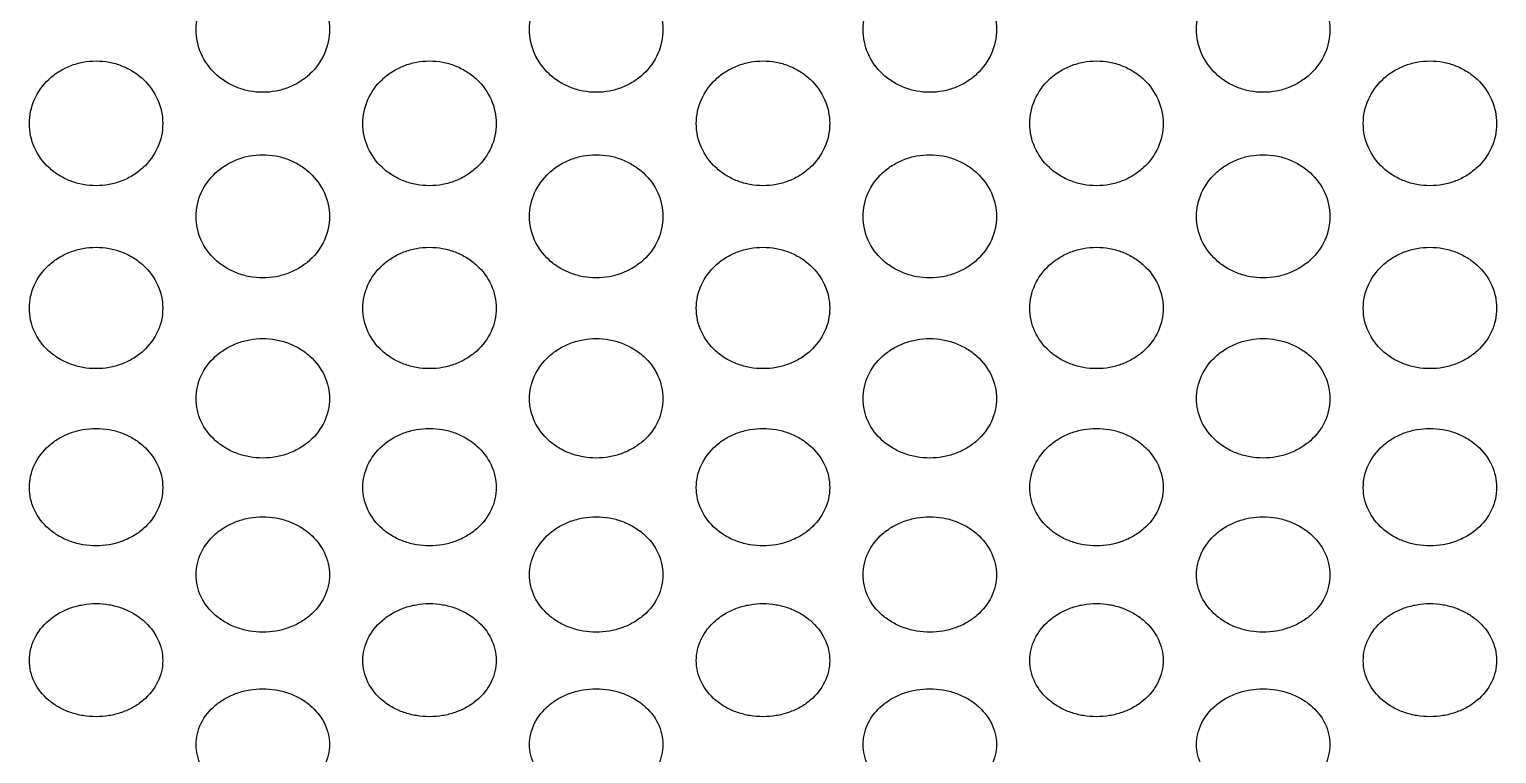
# Model space of a CAD drawing. Header units: millimetres. Extents: x 324 to 7054, y -67 to 2159.
# Drawn here: x 1496 to 1584, y 1403.3 to 1446.7 of the extents above; entities that cross this region are included whole.
import ezdxf

# ---------------------------------------------------------------- set-up
doc = ezdxf.new("R2010")
doc.units = ezdxf.units.MM
doc.header["$LTSCALE"] = 153.67
doc.layers.add('02___PRT_ALL_AXES', color=7, linetype='CONTINUOUS')

msp = doc.modelspace()

# ---------------------------------------------------------------- linework, layer by layer
at = {"layer": '02___PRT_ALL_AXES', "linetype": 'Continuous'}
for points in [[(1510.03476, 1442.95169), (1509.76893, 1442.95202), (1509.24531, 1443.00072), (1508.48961, 1443.21732), (1507.79947, 1443.56456), (1506.98616, 1444.19112), (1506.24385, 1445.23535), (1505.9302, 1446.72387), (1506.24394, 1448.21313), (1506.98437, 1449.26587), (1507.79615, 1449.90002), (1508.48659, 1450.25309), (1509.24381, 1450.47385), (1509.76846, 1450.5235), (1510.03476, 1450.52383)], [(1510.03476, 1450.52383), (1510.30058, 1450.5235), (1510.8242, 1450.47403), (1511.5799, 1450.25419), (1512.27004, 1449.90216), (1513.08335, 1449.268), (1513.82566, 1448.21429), (1514.13932, 1446.72104), (1513.82557, 1445.23652), (1513.08514, 1444.19323), (1512.27336, 1443.56666), (1511.58292, 1443.2184), (1510.8257, 1443.0009), (1510.30105, 1442.95201), (1510.03476, 1442.95169)], [(1530.03476, 1442.95169), (1529.76893, 1442.95202), (1529.24531, 1443.00072), (1528.48961, 1443.21732), (1527.79947, 1443.56456), (1526.98616, 1444.19112), (1526.24385, 1445.23535), (1525.9302, 1446.72387), (1526.24394, 1448.21313), (1526.98437, 1449.26587), (1527.79615, 1449.90002), (1528.48659, 1450.25309), (1529.24381, 1450.47385), (1529.76846, 1450.5235), (1530.03476, 1450.52383)], [(1530.03476, 1450.52383), (1530.30058, 1450.5235), (1530.8242, 1450.47403), (1531.5799, 1450.25419), (1532.27004, 1449.90216), (1533.08335, 1449.268), (1533.82566, 1448.21429), (1534.13932, 1446.72104), (1533.82557, 1445.23652), (1533.08514, 1444.19323), (1532.27336, 1443.56666), (1531.58292, 1443.2184), (1530.8257, 1443.0009), (1530.30105, 1442.95201), (1530.03476, 1442.95169)], [(1550.03476, 1442.95169), (1549.76893, 1442.95202), (1549.24531, 1443.00072), (1548.48961, 1443.21732), (1547.79947, 1443.56456), (1546.98616, 1444.19112), (1546.24385, 1445.23535), (1545.9302, 1446.72387), (1546.24394, 1448.21313), (1546.98437, 1449.26587), (1547.79615, 1449.90002), (1548.48659, 1450.25309), (1549.24381, 1450.47385), (1549.76846, 1450.5235), (1550.03476, 1450.52383)], [(1550.03476, 1450.52383), (1550.30058, 1450.5235), (1550.8242, 1450.47403), (1551.5799, 1450.25419), (1552.27004, 1449.90216), (1553.08335, 1449.268), (1553.82566, 1448.21429), (1554.13932, 1446.72104), (1553.82557, 1445.23652), (1553.08514, 1444.19323), (1552.27336, 1443.56666), (1551.58292, 1443.2184), (1550.8257, 1443.0009), (1550.30105, 1442.95201), (1550.03476, 1442.95169)], [(1570.03476, 1442.95169), (1569.76893, 1442.95202), (1569.24531, 1443.00072), (1568.48961, 1443.21732), (1567.79947, 1443.56456), (1566.98616, 1444.19112), (1566.24385, 1445.23535), (1565.9302, 1446.72387), (1566.24394, 1448.21313), (1566.98437, 1449.26587), (1567.79615, 1449.90002), (1568.48659, 1450.25309), (1569.24381, 1450.47385), (1569.76846, 1450.5235), (1570.03476, 1450.52383)], [(1570.03476, 1450.52383), (1570.30058, 1450.5235), (1570.8242, 1450.47403), (1571.5799, 1450.25419), (1572.27004, 1449.90216), (1573.08335, 1449.268), (1573.82566, 1448.21429), (1574.13932, 1446.72104), (1573.82557, 1445.23652), (1573.08514, 1444.19323), (1572.27336, 1443.56666), (1571.58292, 1443.2184), (1570.8257, 1443.0009), (1570.30105, 1442.95201), (1570.03476, 1442.95169)], [(1500.03476, 1437.35247), (1499.76893, 1437.35279), (1499.24531, 1437.40087), (1498.48961, 1437.61471), (1497.79947, 1437.95754), (1496.98616, 1438.57622), (1496.24385, 1439.60745), (1495.9302, 1441.07787), (1496.24394, 1442.54949), (1496.98437, 1443.59006), (1497.79615, 1444.21698), (1498.48659, 1444.56605), (1499.24381, 1444.78432), (1499.76846, 1444.83342), (1500.03476, 1444.83374)], [(1500.03476, 1444.83374), (1500.30058, 1444.83341), (1500.8242, 1444.7845), (1501.5799, 1444.56714), (1502.27004, 1444.21909), (1503.08335, 1443.59217), (1503.82566, 1442.55064), (1504.13932, 1441.07508), (1503.82557, 1439.6086), (1503.08514, 1438.5783), (1502.27336, 1437.95962), (1501.58292, 1437.61578), (1500.8257, 1437.40105), (1500.30105, 1437.35278), (1500.03476, 1437.35247)], [(1520.03476, 1437.35247), (1519.76893, 1437.35279), (1519.24531, 1437.40087), (1518.48961, 1437.61471), (1517.79947, 1437.95754), (1516.98616, 1438.57622), (1516.24385, 1439.60745), (1515.9302, 1441.07787), (1516.24394, 1442.54949), (1516.98437, 1443.59006), (1517.79615, 1444.21698), (1518.48659, 1444.56605), (1519.24381, 1444.78432), (1519.76846, 1444.83342), (1520.03476, 1444.83374)], [(1520.03476, 1444.83374), (1520.30058, 1444.83341), (1520.8242, 1444.7845), (1521.5799, 1444.56714), (1522.27004, 1444.21909), (1523.08335, 1443.59217), (1523.82566, 1442.55064), (1524.13932, 1441.07508), (1523.82557, 1439.6086), (1523.08514, 1438.5783), (1522.27336, 1437.95962), (1521.58292, 1437.61578), (1520.8257, 1437.40105), (1520.30105, 1437.35278), (1520.03476, 1437.35247)], [(1540.03476, 1437.35247), (1539.76893, 1437.35279), (1539.24531, 1437.40087), (1538.48961, 1437.61471), (1537.79947, 1437.95754), (1536.98616, 1438.57622), (1536.24385, 1439.60745), (1535.9302, 1441.07787), (1536.24394, 1442.54949), (1536.98437, 1443.59006), (1537.79615, 1444.21698), (1538.48659, 1444.56605), (1539.24381, 1444.78432), (1539.76846, 1444.83342), (1540.03476, 1444.83374)], [(1540.03476, 1444.83374), (1540.30058, 1444.83341), (1540.8242, 1444.7845), (1541.5799, 1444.56714), (1542.27004, 1444.21909), (1543.08335, 1443.59217), (1543.82566, 1442.55064), (1544.13932, 1441.07508), (1543.82557, 1439.6086), (1543.08514, 1438.5783), (1542.27336, 1437.95962), (1541.58292, 1437.61578), (1540.8257, 1437.40105), (1540.30105, 1437.35278), (1540.03476, 1437.35247)], [(1560.03476, 1437.35247), (1559.76893, 1437.35279), (1559.24531, 1437.40087), (1558.48961, 1437.61471), (1557.79947, 1437.95754), (1556.98616, 1438.57622), (1556.24385, 1439.60745), (1555.9302, 1441.07787), (1556.24394, 1442.54949), (1556.98437, 1443.59006), (1557.79615, 1444.21698), (1558.48659, 1444.56605), (1559.24381, 1444.78432), (1559.76846, 1444.83342), (1560.03476, 1444.83374)], [(1560.03476, 1444.83374), (1560.30058, 1444.83341), (1560.8242, 1444.7845), (1561.5799, 1444.56714), (1562.27004, 1444.21909), (1563.08335, 1443.59217), (1563.82566, 1442.55064), (1564.13932, 1441.07508), (1563.82557, 1439.6086), (1563.08514, 1438.5783), (1562.27336, 1437.95962), (1561.58292, 1437.61578), (1560.8257, 1437.40105), (1560.30105, 1437.35278), (1560.03476, 1437.35247)], [(1580.03476, 1437.35247), (1579.76893, 1437.35279), (1579.24531, 1437.40087), (1578.48961, 1437.61471), (1577.79947, 1437.95754), (1576.98616, 1438.57622), (1576.24385, 1439.60745), (1575.9302, 1441.07787), (1576.24394, 1442.54949), (1576.98437, 1443.59006), (1577.79615, 1444.21698), (1578.48659, 1444.56605), (1579.24381, 1444.78432), (1579.76846, 1444.83342), (1580.03476, 1444.83374)], [(1580.03476, 1444.83374), (1580.30058, 1444.83341), (1580.8242, 1444.7845), (1581.5799, 1444.56714), (1582.27004, 1444.21909), (1583.08335, 1443.59217), (1583.82566, 1442.55064), (1584.13932, 1441.07508), (1583.82557, 1439.6086), (1583.08514, 1438.5783), (1582.27336, 1437.95962), (1581.58292, 1437.61578), (1580.8257, 1437.40105), (1580.30105, 1437.35278), (1580.03476, 1437.35247)], [(1510.03476, 1431.82794), (1509.76893, 1431.82826), (1509.24531, 1431.87567), (1508.48961, 1432.08653), (1507.79947, 1432.42462), (1506.98616, 1433.03478), (1506.24385, 1434.05198), (1505.9302, 1435.50284), (1506.24394, 1436.95535), (1506.98437, 1437.98271), (1507.79615, 1438.60177), (1508.48659, 1438.94649), (1509.24381, 1439.16205), (1509.76846, 1439.21054), (1510.03476, 1439.21085)], [(1510.03476, 1439.21085), (1510.30058, 1439.21053), (1510.8242, 1439.16223), (1511.5799, 1438.94756), (1512.27004, 1438.60385), (1513.08335, 1437.98479), (1513.82566, 1436.95648), (1514.13932, 1435.50008), (1513.82557, 1434.05312), (1513.08514, 1433.03684), (1512.27336, 1432.42667), (1511.58292, 1432.08758), (1510.8257, 1431.87584), (1510.30105, 1431.82825), (1510.03476, 1431.82794)], [(1530.03476, 1431.82794), (1529.76893, 1431.82826), (1529.24531, 1431.87567), (1528.48961, 1432.08653), (1527.79947, 1432.42462), (1526.98616, 1433.03478), (1526.24385, 1434.05198), (1525.9302, 1435.50284), (1526.24394, 1436.95535), (1526.98437, 1437.98271), (1527.79615, 1438.60177), (1528.48659, 1438.94649), (1529.24381, 1439.16205), (1529.76846, 1439.21054), (1530.03476, 1439.21085)], [(1530.03476, 1439.21085), (1530.30058, 1439.21053), (1530.8242, 1439.16223), (1531.5799, 1438.94756), (1532.27004, 1438.60385), (1533.08335, 1437.98479), (1533.82566, 1436.95648), (1534.13932, 1435.50008), (1533.82557, 1434.05312), (1533.08514, 1433.03684), (1532.27336, 1432.42667), (1531.58292, 1432.08758), (1530.8257, 1431.87584), (1530.30105, 1431.82825), (1530.03476, 1431.82794)], [(1550.03476, 1431.82794), (1549.76893, 1431.82826), (1549.24531, 1431.87567), (1548.48961, 1432.08653), (1547.79947, 1432.42462), (1546.98616, 1433.03478), (1546.24385, 1434.05198), (1545.9302, 1435.50284), (1546.24394, 1436.95535), (1546.98437, 1437.98271), (1547.79615, 1438.60177), (1548.48659, 1438.94649), (1549.24381, 1439.16205), (1549.76846, 1439.21054), (1550.03476, 1439.21085)], [(1550.03476, 1439.21085), (1550.30058, 1439.21053), (1550.8242, 1439.16223), (1551.5799, 1438.94756), (1552.27004, 1438.60385), (1553.08335, 1437.98479), (1553.82566, 1436.95648), (1554.13932, 1435.50008), (1553.82557, 1434.05312), (1553.08514, 1433.03684), (1552.27336, 1432.42667), (1551.58292, 1432.08758), (1550.8257, 1431.87584), (1550.30105, 1431.82825), (1550.03476, 1431.82794)], [(1570.03476, 1431.82794), (1569.76893, 1431.82826), (1569.24531, 1431.87567), (1568.48961, 1432.08653), (1567.79947, 1432.42462), (1566.98616, 1433.03478), (1566.24385, 1434.05198), (1565.9302, 1435.50284), (1566.24394, 1436.95535), (1566.98437, 1437.98271), (1567.79615, 1438.60177), (1568.48659, 1438.94649), (1569.24381, 1439.16205), (1569.76846, 1439.21054), (1570.03476, 1439.21085)], [(1570.03476, 1439.21085), (1570.30058, 1439.21053), (1570.8242, 1439.16223), (1571.5799, 1438.94756), (1572.27004, 1438.60385), (1573.08335, 1437.98479), (1573.82566, 1436.95648), (1574.13932, 1435.50008), (1573.82557, 1434.05312), (1573.08514, 1433.03684), (1572.27336, 1432.42667), (1571.58292, 1432.08758), (1570.8257, 1431.87584), (1570.30105, 1431.82825), (1570.03476, 1431.82794)], [(1500.03476, 1426.38364), (1499.76893, 1426.38395), (1499.24531, 1426.43064), (1498.48961, 1426.63832), (1497.79947, 1426.97133), (1496.98616, 1427.57237), (1496.24385, 1428.57452), (1495.9302, 1430.00435), (1496.24394, 1431.4363), (1496.98437, 1432.44943), (1497.79615, 1433.06), (1498.48659, 1433.40002), (1499.24381, 1433.61266), (1499.76846, 1433.66049), (1500.03476, 1433.66081)], [(1500.03476, 1433.66081), (1500.30058, 1433.66049), (1500.8242, 1433.61284), (1501.5799, 1433.40108), (1502.27004, 1433.06205), (1503.08335, 1432.45148), (1503.82566, 1431.43742), (1504.13932, 1430.00164), (1503.82557, 1428.57564), (1503.08514, 1427.57439), (1502.27336, 1426.97335), (1501.58292, 1426.63936), (1500.8257, 1426.43081), (1500.30105, 1426.38394), (1500.03476, 1426.38364)], [(1520.03476, 1426.38364), (1519.76893, 1426.38395), (1519.24531, 1426.43064), (1518.48961, 1426.63832), (1517.79947, 1426.97133), (1516.98616, 1427.57237), (1516.24385, 1428.57452), (1515.9302, 1430.00435), (1516.24394, 1431.4363), (1516.98437, 1432.44943), (1517.79615, 1433.06), (1518.48659, 1433.40002), (1519.24381, 1433.61266), (1519.76846, 1433.66049), (1520.03476, 1433.66081)], [(1520.03476, 1433.66081), (1520.30058, 1433.66049), (1520.8242, 1433.61284), (1521.5799, 1433.40108), (1522.27004, 1433.06205), (1523.08335, 1432.45148), (1523.82566, 1431.43742), (1524.13932, 1430.00164), (1523.82557, 1428.57564), (1523.08514, 1427.57439), (1522.27336, 1426.97335), (1521.58292, 1426.63936), (1520.8257, 1426.43081), (1520.30105, 1426.38394), (1520.03476, 1426.38364)], [(1540.03476, 1426.38364), (1539.76893, 1426.38395), (1539.24531, 1426.43064), (1538.48961, 1426.63832), (1537.79947, 1426.97133), (1536.98616, 1427.57237), (1536.24385, 1428.57452), (1535.9302, 1430.00435), (1536.24394, 1431.4363), (1536.98437, 1432.44943), (1537.79615, 1433.06), (1538.48659, 1433.40002), (1539.24381, 1433.61266), (1539.76846, 1433.66049), (1540.03476, 1433.66081)], [(1540.03476, 1433.66081), (1540.30058, 1433.66049), (1540.8242, 1433.61284), (1541.5799, 1433.40108), (1542.27004, 1433.06205), (1543.08335, 1432.45148), (1543.82566, 1431.43742), (1544.13932, 1430.00164), (1543.82557, 1428.57564), (1543.08514, 1427.57439), (1542.27336, 1426.97335), (1541.58292, 1426.63936), (1540.8257, 1426.43081), (1540.30105, 1426.38394), (1540.03476, 1426.38364)], [(1560.03476, 1426.38364), (1559.76893, 1426.38395), (1559.24531, 1426.43064), (1558.48961, 1426.63832), (1557.79947, 1426.97133), (1556.98616, 1427.57237), (1556.24385, 1428.57452), (1555.9302, 1430.00435), (1556.24394, 1431.4363), (1556.98437, 1432.44943), (1557.79615, 1433.06), (1558.48659, 1433.40002), (1559.24381, 1433.61266), (1559.76846, 1433.66049), (1560.03476, 1433.66081)], [(1560.03476, 1433.66081), (1560.30058, 1433.66049), (1560.8242, 1433.61284), (1561.5799, 1433.40108), (1562.27004, 1433.06205), (1563.08335, 1432.45148), (1563.82566, 1431.43742), (1564.13932, 1430.00164), (1563.82557, 1428.57564), (1563.08514, 1427.57439), (1562.27336, 1426.97335), (1561.58292, 1426.63936), (1560.8257, 1426.43081), (1560.30105, 1426.38394), (1560.03476, 1426.38364)], [(1580.03476, 1426.38364), (1579.76893, 1426.38395), (1579.24531, 1426.43064), (1578.48961, 1426.63832), (1577.79947, 1426.97133), (1576.98616, 1427.57237), (1576.24385, 1428.57452), (1575.9302, 1430.00435), (1576.24394, 1431.4363), (1576.98437, 1432.44943), (1577.79615, 1433.06), (1578.48659, 1433.40002), (1579.24381, 1433.61266), (1579.76846, 1433.66049), (1580.03476, 1433.66081)], [(1580.03476, 1433.66081), (1580.30058, 1433.66049), (1580.8242, 1433.61284), (1581.5799, 1433.40108), (1582.27004, 1433.06205), (1583.08335, 1432.45148), (1583.82566, 1431.43742), (1584.13932, 1430.00164), (1583.82557, 1428.57564), (1583.08514, 1427.57439), (1582.27336, 1426.97335), (1581.58292, 1426.63936), (1580.8257, 1426.43081), (1580.30105, 1426.38394), (1580.03476, 1426.38364)], [(1510.03476, 1421.02501), (1509.76893, 1421.02532), (1509.24531, 1421.07125), (1508.48961, 1421.27554), (1507.79947, 1421.60312), (1506.98616, 1422.19444), (1506.24385, 1423.18054), (1505.9302, 1424.58792), (1506.24394, 1425.99787), (1506.98437, 1426.99575), (1507.79615, 1427.59722), (1508.48659, 1427.93221), (1509.24381, 1428.14172), (1509.76846, 1428.18885), (1510.03476, 1428.18915)], [(1510.03476, 1428.18915), (1510.30058, 1428.18884), (1510.8242, 1428.14189), (1511.5799, 1427.93325), (1512.27004, 1427.59925), (1513.08335, 1426.99777), (1513.82566, 1425.99897), (1514.13932, 1424.58525), (1513.82557, 1423.18164), (1513.08514, 1422.19643), (1512.27336, 1421.60511), (1511.58292, 1421.27656), (1510.8257, 1421.07142), (1510.30105, 1421.02531), (1510.03476, 1421.02501)], [(1530.03476, 1421.02501), (1529.76893, 1421.02532), (1529.24531, 1421.07125), (1528.48961, 1421.27554), (1527.79947, 1421.60312), (1526.98616, 1422.19444), (1526.24385, 1423.18054), (1525.9302, 1424.58792), (1526.24394, 1425.99787), (1526.98437, 1426.99575), (1527.79615, 1427.59722), (1528.48659, 1427.93221), (1529.24381, 1428.14172), (1529.76846, 1428.18885), (1530.03476, 1428.18915)], [(1530.03476, 1428.18915), (1530.30058, 1428.18884), (1530.8242, 1428.14189), (1531.5799, 1427.93325), (1532.27004, 1427.59925), (1533.08335, 1426.99777), (1533.82566, 1425.99897), (1534.13932, 1424.58525), (1533.82557, 1423.18164), (1533.08514, 1422.19643), (1532.27336, 1421.60511), (1531.58292, 1421.27656), (1530.8257, 1421.07142), (1530.30105, 1421.02531), (1530.03476, 1421.02501)], [(1550.03476, 1421.02501), (1549.76893, 1421.02532), (1549.24531, 1421.07125), (1548.48961, 1421.27554), (1547.79947, 1421.60312), (1546.98616, 1422.19444), (1546.24385, 1423.18054), (1545.9302, 1424.58792), (1546.24394, 1425.99787), (1546.98437, 1426.99575), (1547.79615, 1427.59722), (1548.48659, 1427.93221), (1549.24381, 1428.14172), (1549.76846, 1428.18885), (1550.03476, 1428.18915)], [(1550.03476, 1428.18915), (1550.30058, 1428.18884), (1550.8242, 1428.14189), (1551.5799, 1427.93325), (1552.27004, 1427.59925), (1553.08335, 1426.99777), (1553.82566, 1425.99897), (1554.13932, 1424.58525), (1553.82557, 1423.18164), (1553.08514, 1422.19643), (1552.27336, 1421.60511), (1551.58292, 1421.27656), (1550.8257, 1421.07142), (1550.30105, 1421.02531), (1550.03476, 1421.02501)], [(1570.03476, 1421.02501), (1569.76893, 1421.02532), (1569.24531, 1421.07125), (1568.48961, 1421.27554), (1567.79947, 1421.60312), (1566.98616, 1422.19444), (1566.24385, 1423.18054), (1565.9302, 1424.58792), (1566.24394, 1425.99787), (1566.98437, 1426.99575), (1567.79615, 1427.59722), (1568.48659, 1427.93221), (1569.24381, 1428.14172), (1569.76846, 1428.18885), (1570.03476, 1428.18915)], [(1570.03476, 1428.18915), (1570.30058, 1428.18884), (1570.8242, 1428.14189), (1571.5799, 1427.93325), (1572.27004, 1427.59925), (1573.08335, 1426.99777), (1573.82566, 1425.99897), (1574.13932, 1424.58525), (1573.82557, 1423.18164), (1573.08514, 1422.19643), (1572.27336, 1421.60511), (1571.58292, 1421.27656), (1570.8257, 1421.07142), (1570.30105, 1421.02531), (1570.03476, 1421.02501)], [(1500.03476, 1415.75743), (1499.76893, 1415.75773), (1499.24531, 1415.80285), (1498.48961, 1416.00354), (1497.79947, 1416.32538), (1496.98616, 1416.90638), (1496.24385, 1417.87544), (1495.9302, 1419.25897), (1496.24394, 1420.6455), (1496.98437, 1421.62713), (1497.79615, 1422.21891), (1498.48659, 1422.54853), (1499.24381, 1422.75469), (1499.76846, 1422.80107), (1500.03476, 1422.80137)], [(1500.03476, 1422.80137), (1500.30058, 1422.80106), (1500.8242, 1422.75486), (1501.5799, 1422.54955), (1502.27004, 1422.2209), (1503.08335, 1421.62912), (1503.82566, 1420.64659), (1504.13932, 1419.25634), (1503.82557, 1417.87653), (1503.08514, 1416.90833), (1502.27336, 1416.32733), (1501.58292, 1416.00454), (1500.8257, 1415.80301), (1500.30105, 1415.75772), (1500.03476, 1415.75743)], [(1520.03476, 1415.75743), (1519.76893, 1415.75773), (1519.24531, 1415.80285), (1518.48961, 1416.00354), (1517.79947, 1416.32538), (1516.98616, 1416.90638), (1516.24385, 1417.87544), (1515.9302, 1419.25897), (1516.24394, 1420.6455), (1516.98437, 1421.62713), (1517.79615, 1422.21891), (1518.48659, 1422.54853), (1519.24381, 1422.75469), (1519.76846, 1422.80107), (1520.03476, 1422.80137)], [(1520.03476, 1422.80137), (1520.30058, 1422.80106), (1520.8242, 1422.75486), (1521.5799, 1422.54955), (1522.27004, 1422.2209), (1523.08335, 1421.62912), (1523.82566, 1420.64659), (1524.13932, 1419.25634), (1523.82557, 1417.87653), (1523.08514, 1416.90833), (1522.27336, 1416.32733), (1521.58292, 1416.00454), (1520.8257, 1415.80301), (1520.30105, 1415.75772), (1520.03476, 1415.75743)], [(1540.03476, 1415.75743), (1539.76893, 1415.75773), (1539.24531, 1415.80285), (1538.48961, 1416.00354), (1537.79947, 1416.32538), (1536.98616, 1416.90638), (1536.24385, 1417.87544), (1535.9302, 1419.25897), (1536.24394, 1420.6455), (1536.98437, 1421.62713), (1537.79615, 1422.21891), (1538.48659, 1422.54853), (1539.24381, 1422.75469), (1539.76846, 1422.80107), (1540.03476, 1422.80137)], [(1540.03476, 1422.80137), (1540.30058, 1422.80106), (1540.8242, 1422.75486), (1541.5799, 1422.54955), (1542.27004, 1422.2209), (1543.08335, 1421.62912), (1543.82566, 1420.64659), (1544.13932, 1419.25634), (1543.82557, 1417.87653), (1543.08514, 1416.90833), (1542.27336, 1416.32733), (1541.58292, 1416.00454), (1540.8257, 1415.80301), (1540.30105, 1415.75772), (1540.03476, 1415.75743)], [(1560.03476, 1415.75743), (1559.76893, 1415.75773), (1559.24531, 1415.80285), (1558.48961, 1416.00354), (1557.79947, 1416.32538), (1556.98616, 1416.90638), (1556.24385, 1417.87544), (1555.9302, 1419.25897), (1556.24394, 1420.6455), (1556.98437, 1421.62713), (1557.79615, 1422.21891), (1558.48659, 1422.54853), (1559.24381, 1422.75469), (1559.76846, 1422.80107), (1560.03476, 1422.80137)], [(1560.03476, 1422.80137), (1560.30058, 1422.80106), (1560.8242, 1422.75486), (1561.5799, 1422.54955), (1562.27004, 1422.2209), (1563.08335, 1421.62912), (1563.82566, 1420.64659), (1564.13932, 1419.25634), (1563.82557, 1417.87653), (1563.08514, 1416.90833), (1562.27336, 1416.32733), (1561.58292, 1416.00454), (1560.8257, 1415.80301), (1560.30105, 1415.75772), (1560.03476, 1415.75743)], [(1580.03476, 1415.75743), (1579.76893, 1415.75773), (1579.24531, 1415.80285), (1578.48961, 1416.00354), (1577.79947, 1416.32538), (1576.98616, 1416.90638), (1576.24385, 1417.87544), (1575.9302, 1419.25897), (1576.24394, 1420.6455), (1576.98437, 1421.62713), (1577.79615, 1422.21891), (1578.48659, 1422.54853), (1579.24381, 1422.75469), (1579.76846, 1422.80107), (1580.03476, 1422.80137)], [(1580.03476, 1422.80137), (1580.30058, 1422.80106), (1580.8242, 1422.75486), (1581.5799, 1422.54955), (1582.27004, 1422.2209), (1583.08335, 1421.62912), (1583.82566, 1420.64659), (1584.13932, 1419.25634), (1583.82557, 1417.87653), (1583.08514, 1416.90833), (1582.27336, 1416.32733), (1581.58292, 1416.00454), (1580.8257, 1415.80301), (1580.30105, 1415.75772), (1580.03476, 1415.75743)], [(1510.03476, 1410.58616), (1509.76893, 1410.58645), (1509.24531, 1410.63071), (1508.48961, 1410.82761), (1507.79947, 1411.14338), (1506.98616, 1411.71348), (1506.24385, 1412.66454), (1505.9302, 1414.02282), (1506.24394, 1415.38456), (1506.98437, 1416.34895), (1507.79615, 1416.93044), (1508.48659, 1417.25436), (1509.24381, 1417.45697), (1509.76846, 1417.50255), (1510.03476, 1417.50285)], [(1510.03476, 1417.50285), (1510.30058, 1417.50254), (1510.8242, 1417.45714), (1511.5799, 1417.25537), (1512.27004, 1416.9324), (1513.08335, 1416.3509), (1513.82566, 1415.38562), (1514.13932, 1414.02024), (1513.82557, 1412.6656), (1513.08514, 1411.7154), (1512.27336, 1411.1453), (1511.58292, 1410.82859), (1510.8257, 1410.63088), (1510.30105, 1410.58645), (1510.03476, 1410.58616)], [(1530.03476, 1410.58616), (1529.76893, 1410.58645), (1529.24531, 1410.63071), (1528.48961, 1410.82761), (1527.79947, 1411.14338), (1526.98616, 1411.71348), (1526.24385, 1412.66454), (1525.9302, 1414.02282), (1526.24394, 1415.38456), (1526.98437, 1416.34895), (1527.79615, 1416.93044), (1528.48659, 1417.25436), (1529.24381, 1417.45697), (1529.76846, 1417.50255), (1530.03476, 1417.50285)], [(1530.03476, 1417.50285), (1530.30058, 1417.50254), (1530.8242, 1417.45714), (1531.5799, 1417.25537), (1532.27004, 1416.9324), (1533.08335, 1416.3509), (1533.82566, 1415.38562), (1534.13932, 1414.02024), (1533.82557, 1412.6656), (1533.08514, 1411.7154), (1532.27336, 1411.1453), (1531.58292, 1410.82859), (1530.8257, 1410.63088), (1530.30105, 1410.58645), (1530.03476, 1410.58616)], [(1550.03476, 1410.58616), (1549.76893, 1410.58645), (1549.24531, 1410.63071), (1548.48961, 1410.82761), (1547.79947, 1411.14338), (1546.98616, 1411.71348), (1546.24385, 1412.66454), (1545.9302, 1414.02282), (1546.24394, 1415.38456), (1546.98437, 1416.34895), (1547.79615, 1416.93044), (1548.48659, 1417.25436), (1549.24381, 1417.45697), (1549.76846, 1417.50255), (1550.03476, 1417.50285)], [(1550.03476, 1417.50285), (1550.30058, 1417.50254), (1550.8242, 1417.45714), (1551.5799, 1417.25537), (1552.27004, 1416.9324), (1553.08335, 1416.3509), (1553.82566, 1415.38562), (1554.13932, 1414.02024), (1553.82557, 1412.6656), (1553.08514, 1411.7154), (1552.27336, 1411.1453), (1551.58292, 1410.82859), (1550.8257, 1410.63088), (1550.30105, 1410.58645), (1550.03476, 1410.58616)], [(1570.03476, 1410.58616), (1569.76893, 1410.58645), (1569.24531, 1410.63071), (1568.48961, 1410.82761), (1567.79947, 1411.14338), (1566.98616, 1411.71348), (1566.24385, 1412.66454), (1565.9302, 1414.02282), (1566.24394, 1415.38456), (1566.98437, 1416.34895), (1567.79615, 1416.93044), (1568.48659, 1417.25436), (1569.24381, 1417.45697), (1569.76846, 1417.50255), (1570.03476, 1417.50285)], [(1570.03476, 1417.50285), (1570.30058, 1417.50254), (1570.8242, 1417.45714), (1571.5799, 1417.25537), (1572.27004, 1416.9324), (1573.08335, 1416.3509), (1573.82566, 1415.38562), (1574.13932, 1414.02024), (1573.82557, 1412.6656), (1573.08514, 1411.7154), (1572.27336, 1411.1453), (1571.58292, 1410.82859), (1570.8257, 1410.63088), (1570.30105, 1410.58645), (1570.03476, 1410.58616)], [(1500.03476, 1405.51637), (1499.76893, 1405.51666), (1499.24531, 1405.56003), (1498.48961, 1405.75293), (1497.79947, 1406.06231), (1496.98616, 1406.62095), (1496.24385, 1407.55304), (1495.9302, 1408.88472), (1496.24394, 1410.2203), (1496.98437, 1411.16649), (1497.79615, 1411.73711), (1498.48659, 1412.05501), (1499.24381, 1412.25386), (1499.76846, 1412.2986), (1500.03476, 1412.29889)], [(1500.03476, 1412.29889), (1500.30058, 1412.29859), (1500.8242, 1412.25403), (1501.5799, 1412.056), (1502.27004, 1411.73903), (1503.08335, 1411.16841), (1503.82566, 1410.22134), (1504.13932, 1408.88219), (1503.82557, 1407.55409), (1503.08514, 1406.62283), (1502.27336, 1406.06419), (1501.58292, 1405.75389), (1500.8257, 1405.56019), (1500.30105, 1405.51666), (1500.03476, 1405.51637)], [(1520.03476, 1405.51637), (1519.76893, 1405.51666), (1519.24531, 1405.56003), (1518.48961, 1405.75293), (1517.79947, 1406.06231), (1516.98616, 1406.62095), (1516.24385, 1407.55304), (1515.9302, 1408.88472), (1516.24394, 1410.2203), (1516.98437, 1411.16649), (1517.79615, 1411.73711), (1518.48659, 1412.05501), (1519.24381, 1412.25386), (1519.76846, 1412.2986), (1520.03476, 1412.29889)], [(1520.03476, 1412.29889), (1520.30058, 1412.29859), (1520.8242, 1412.25403), (1521.5799, 1412.056), (1522.27004, 1411.73903), (1523.08335, 1411.16841), (1523.82566, 1410.22134), (1524.13932, 1408.88219), (1523.82557, 1407.55409), (1523.08514, 1406.62283), (1522.27336, 1406.06419), (1521.58292, 1405.75389), (1520.8257, 1405.56019), (1520.30105, 1405.51666), (1520.03476, 1405.51637)], [(1540.03476, 1405.51637), (1539.76893, 1405.51666), (1539.24531, 1405.56003), (1538.48961, 1405.75293), (1537.79947, 1406.06231), (1536.98616, 1406.62095), (1536.24385, 1407.55304), (1535.9302, 1408.88472), (1536.24394, 1410.2203), (1536.98437, 1411.16649), (1537.79615, 1411.73711), (1538.48659, 1412.05501), (1539.24381, 1412.25386), (1539.76846, 1412.2986), (1540.03476, 1412.29889)], [(1540.03476, 1412.29889), (1540.30058, 1412.29859), (1540.8242, 1412.25403), (1541.5799, 1412.056), (1542.27004, 1411.73903), (1543.08335, 1411.16841), (1543.82566, 1410.22134), (1544.13932, 1408.88219), (1543.82557, 1407.55409), (1543.08514, 1406.62283), (1542.27336, 1406.06419), (1541.58292, 1405.75389), (1540.8257, 1405.56019), (1540.30105, 1405.51666), (1540.03476, 1405.51637)], [(1560.03476, 1405.51637), (1559.76893, 1405.51666), (1559.24531, 1405.56003), (1558.48961, 1405.75293), (1557.79947, 1406.06231), (1556.98616, 1406.62095), (1556.24385, 1407.55304), (1555.9302, 1408.88472), (1556.24394, 1410.2203), (1556.98437, 1411.16649), (1557.79615, 1411.73711), (1558.48659, 1412.05501), (1559.24381, 1412.25386), (1559.76846, 1412.2986), (1560.03476, 1412.29889)], [(1560.03476, 1412.29889), (1560.30058, 1412.29859), (1560.8242, 1412.25403), (1561.5799, 1412.056), (1562.27004, 1411.73903), (1563.08335, 1411.16841), (1563.82566, 1410.22134), (1564.13932, 1408.88219), (1563.82557, 1407.55409), (1563.08514, 1406.62283), (1562.27336, 1406.06419), (1561.58292, 1405.75389), (1560.8257, 1405.56019), (1560.30105, 1405.51666), (1560.03476, 1405.51637)], [(1580.03476, 1405.51637), (1579.76893, 1405.51666), (1579.24531, 1405.56003), (1578.48961, 1405.75293), (1577.79947, 1406.06231), (1576.98616, 1406.62095), (1576.24385, 1407.55304), (1575.9302, 1408.88472), (1576.24394, 1410.2203), (1576.98437, 1411.16649), (1577.79615, 1411.73711), (1578.48659, 1412.05501), (1579.24381, 1412.25386), (1579.76846, 1412.2986), (1580.03476, 1412.29889)], [(1580.03476, 1412.29889), (1580.30058, 1412.29859), (1580.8242, 1412.25403), (1581.5799, 1412.056), (1582.27004, 1411.73903), (1583.08335, 1411.16841), (1583.82566, 1410.22134), (1584.13932, 1408.88219), (1583.82557, 1407.55409), (1583.08514, 1406.62283), (1582.27336, 1406.06419), (1581.58292, 1405.75389), (1580.8257, 1405.56019), (1580.30105, 1405.51666), (1580.03476, 1405.51637)], [(1510.03476, 1400.55316), (1509.76893, 1400.55344), (1509.24531, 1400.59586), (1508.48961, 1400.78457), (1507.79947, 1401.08727), (1506.98616, 1401.63387), (1506.24385, 1402.54607), (1505.9302, 1403.84981), (1506.24394, 1405.15789), (1506.98437, 1406.08494), (1507.79615, 1406.64412), (1508.48659, 1406.95567), (1509.24381, 1407.15058), (1509.76846, 1407.19442), (1510.03476, 1407.19471)], [(1510.03476, 1407.19471), (1510.30058, 1407.19442), (1510.8242, 1407.15074), (1511.5799, 1406.95664), (1512.27004, 1406.646), (1513.08335, 1406.08682), (1513.82566, 1405.15892), (1514.13932, 1403.84733), (1513.82557, 1402.5471), (1513.08514, 1401.63571), (1512.27336, 1401.0891), (1511.58292, 1400.78551), (1510.8257, 1400.59602), (1510.30105, 1400.55343), (1510.03476, 1400.55316)], [(1530.03476, 1400.55316), (1529.76893, 1400.55344), (1529.24531, 1400.59586), (1528.48961, 1400.78457), (1527.79947, 1401.08727), (1526.98616, 1401.63387), (1526.24385, 1402.54607), (1525.9302, 1403.84981), (1526.24394, 1405.15789), (1526.98437, 1406.08494), (1527.79615, 1406.64412), (1528.48659, 1406.95567), (1529.24381, 1407.15058), (1529.76846, 1407.19442), (1530.03476, 1407.19471)], [(1530.03476, 1407.19471), (1530.30058, 1407.19442), (1530.8242, 1407.15074), (1531.5799, 1406.95664), (1532.27004, 1406.646), (1533.08335, 1406.08682), (1533.82566, 1405.15892), (1534.13932, 1403.84733), (1533.82557, 1402.5471), (1533.08514, 1401.63571), (1532.27336, 1401.0891), (1531.58292, 1400.78551), (1530.8257, 1400.59602), (1530.30105, 1400.55343), (1530.03476, 1400.55316)], [(1550.03476, 1400.55316), (1549.76893, 1400.55344), (1549.24531, 1400.59586), (1548.48961, 1400.78457), (1547.79947, 1401.08727), (1546.98616, 1401.63387), (1546.24385, 1402.54607), (1545.9302, 1403.84981), (1546.24394, 1405.15789), (1546.98437, 1406.08494), (1547.79615, 1406.64412), (1548.48659, 1406.95567), (1549.24381, 1407.15058), (1549.76846, 1407.19442), (1550.03476, 1407.19471)], [(1550.03476, 1407.19471), (1550.30058, 1407.19442), (1550.8242, 1407.15074), (1551.5799, 1406.95664), (1552.27004, 1406.646), (1553.08335, 1406.08682), (1553.82566, 1405.15892), (1554.13932, 1403.84733), (1553.82557, 1402.5471), (1553.08514, 1401.63571), (1552.27336, 1401.0891), (1551.58292, 1400.78551), (1550.8257, 1400.59602), (1550.30105, 1400.55343), (1550.03476, 1400.55316)], [(1570.03476, 1400.55316), (1569.76893, 1400.55344), (1569.24531, 1400.59586), (1568.48961, 1400.78457), (1567.79947, 1401.08727), (1566.98616, 1401.63387), (1566.24385, 1402.54607), (1565.9302, 1403.84981), (1566.24394, 1405.15789), (1566.98437, 1406.08494), (1567.79615, 1406.64412), (1568.48659, 1406.95567), (1569.24381, 1407.15058), (1569.76846, 1407.19442), (1570.03476, 1407.19471)], [(1570.03476, 1407.19471), (1570.30058, 1407.19442), (1570.8242, 1407.15074), (1571.5799, 1406.95664), (1572.27004, 1406.646), (1573.08335, 1406.08682), (1573.82566, 1405.15892), (1574.13932, 1403.84733), (1573.82557, 1402.5471), (1573.08514, 1401.63571), (1572.27336, 1401.0891), (1571.58292, 1400.78551), (1570.8257, 1400.59602), (1570.30105, 1400.55343), (1570.03476, 1400.55316)]]:
    msp.add_open_spline(points, degree=3, knots=[0, 0, 0, 0, 0.0625, 0.125, 0.1875, 0.25, 0.375, 0.5, 0.625, 0.75, 0.8125, 0.875, 0.9375, 1, 1, 1, 1], dxfattribs=at)

doc.saveas('drawing.dxf')
